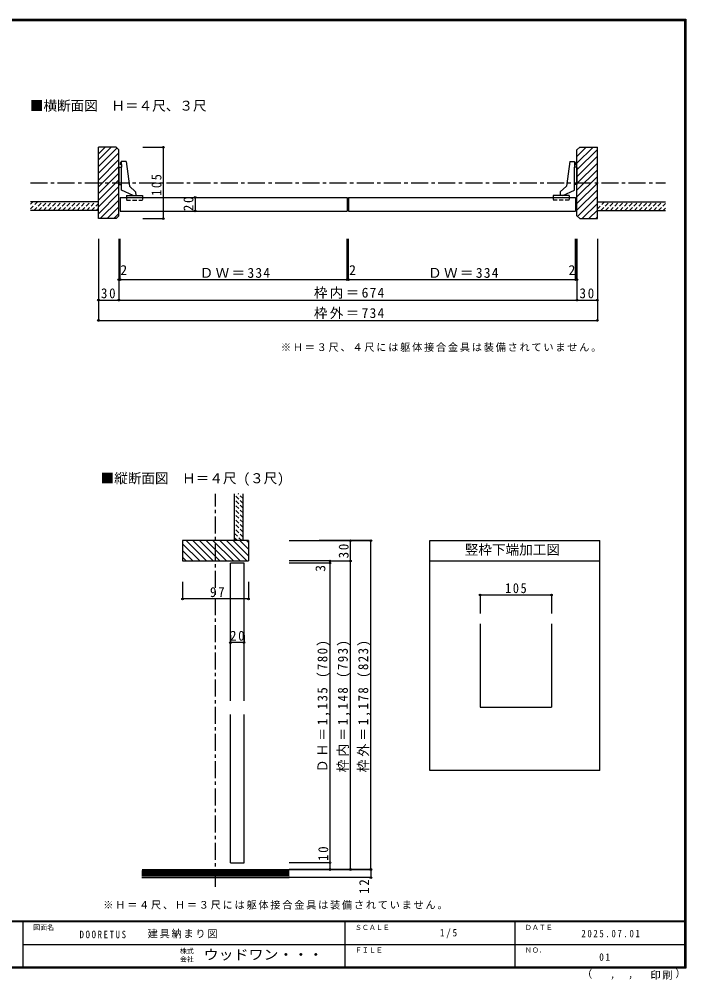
# Model space of a CAD drawing. Units: millimetres at full size, sheet at 1:5. Extents: x -973 to 977, y -718 to 696.
# Drawn here: x -4 to 977, y -718 to 696 of the extents above; entities that cross this region are included whole.
import ezdxf
from ezdxf.enums import TextEntityAlignment as Align

# ---------------------------------------------------------------- set-up
doc = ezdxf.new("R2010")
doc.units = ezdxf.units.MM
doc.header["$LTSCALE"] = 5
doc.header["$PDMODE"] = 32
doc.header["$PDSIZE"] = 2.5
doc.linetypes.add('CHAIN1', pattern=[8, 5, -1, 1, -1])
doc.linetypes.add('DASHED1', pattern=[1.8, 1.2, -0.6])
for name, color, linetype in [('0-1_通り芯', 4, 'CHAIN1'), ('0-3_仕上げ', 2, 'Continuous'), ('0-4_枠', 3, 'Continuous'), ('0-6_扉', 6, 'Continuous'), ('0-7_金物', 7, 'Continuous'), ('0-A_文字', 7, 'Continuous'), ('0-B_寸法', 7, 'Continuous'), ('0-C_ハッチ', 4, 'DASHED1'), ('F-0_補助線', 7, 'Continuous'), ('F-1_枠', 6, 'Continuous'), ('F-A_文字', 7, 'Continuous')]:
    doc.layers.add(name, color=color, linetype=linetype)
doc.styles.add('ＭＳ ゴシック', font='')
doc.styles.get('ＭＳ ゴシック').set_extended_font_data('MS Gothic')

msp = doc.modelspace()

# ---------------------------------------------------------------- linework, layer by layer
at = {"layer": '0-1_通り芯'}
for p, q in [((12.639, 455), (946.639, 455)), ((284.869, -581.082), (284.869, -2.5))]:
    msp.add_line(p, q, dxfattribs=at)
at = {"layer": '0-3_仕上げ'}
for p, q in [((112.639, 427), (12.639, 427)), ((846.639, 427), (946.639, 427)), ((112.639, 414.5), (12.639, 414.5)), ((846.639, 414.5), (946.639, 414.5)), ((312.869, -71.5), (312.869, -2.5)), ((325.369, -71.5), (325.369, -2.5)), ((176.89, -555.5), (393.369, -555.5)), ((176.369, -567.5), (393.369, -567.5))]:
    msp.add_line(p, q, dxfattribs=at)
at = {"layer": '0-3_仕上げ', "color": 7}
for p, q in [((176.369, -557.5), (393.369, -557.5)), ((176.369, -559.5), (393.369, -559.5)), ((393.369, -561.5), (176.369, -561.5)), ((393.369, -563.5), (176.369, -563.5)), ((393.369, -565.5), (176.369, -565.5))]:
    msp.add_line(p, q, dxfattribs=at)
at = {"layer": '0-4_枠'}
for p, q in [((138.639, 507.5), (112.639, 507.5)), ((112.639, 402.5), (112.639, 507.5)), ((138.639, 507.5), (142.639, 503.5)), ((142.639, 406.5), (142.639, 503.5)), ((820.639, 507.5), (816.639, 503.5)), ((816.639, 406.5), (816.639, 503.5)), ((820.639, 507.5), (846.639, 507.5)), ((846.639, 402.5), (846.639, 507.5)), ((138.639, 402.5), (112.639, 402.5)), ((142.639, 406.5), (138.639, 402.5)), ((236.369, -71.5), (236.369, -101.5)), ((333.369, -71.5), (236.369, -71.5)), ((333.369, -71.5), (333.369, -101.5)), ((600.369, -71.5), (850.369, -71.5)), ((600.369, -410.005), (600.369, -71.5)), ((850.369, -410.005), (850.369, -71.5)), ((236.369, -101.5), (333.369, -101.5)), ((600.369, -101.5), (850.369, -101.5)), ((779.054, -194.109), (779.054, -316.474)), ((850.369, -410.005), (600.369, -410.005))]:
    msp.add_line(p, q, dxfattribs=at)
at = {"layer": '0-4_枠', "color": 4}
for p, q in [((674.054, -151.488), (779.054, -151.488)), ((674.054, -151.488), (674.054, -178.621)), ((779.054, -151.488), (779.054, -178.621))]:
    msp.add_line(p, q, dxfattribs=at)
at = {"layer": '0-4_枠'}
for points in [[(816.639, 406.5), (820.639, 402.5), (846.639, 402.5)], [(674.054, -194.109), (674.054, -316.474), (779.054, -316.474)]]:
    msp.add_lwpolyline(points, dxfattribs=at)
at = {"layer": '0-4_枠', "color": 7}
for p in [(674.054, -151.488), (779.054, -151.488)]:
    msp.add_point(p, dxfattribs=at)
at = {"layer": '0-6_扉'}
for p, q in [((144.639, 433.5), (478.639, 433.5)), ((144.639, 433.5), (144.639, 413.5)), ((478.639, 433.5), (478.639, 413.5)), ((480.639, 433.5), (814.639, 433.5)), ((480.639, 433.5), (480.639, 413.5)), ((814.639, 433.5), (814.639, 413.5)), ((144.639, 413.5), (478.639, 413.5)), ((480.639, 413.5), (814.639, 413.5)), ((326.869, -104.5), (306.869, -104.5)), ((306.869, -307.5), (306.869, -104.5)), ((326.869, -307.5), (326.869, -104.5)), ((306.869, -545.5), (306.869, -327.5)), ((326.869, -545.5), (326.869, -327.5)), ((306.869, -545.5), (326.869, -545.5))]:
    msp.add_line(p, q, dxfattribs=at)
at = {"layer": '0-7_金物'}
for p, q in [((144.621, 484.603), (144.406, 481.809)), ((145.833, 481.572), (144.406, 481.809)), ((144.621, 484.603), (146.249, 485.823)), ((153.24, 486.242), (146.24, 486.291)), ((146.24, 486.291), (146.389, 478.241)), ((153.24, 486.242), (158.16, 450.251)), ((806.039, 486.242), (801.119, 450.251)), ((806.039, 486.242), (813.038, 486.291)), ((813.038, 486.291), (812.889, 478.241)), ((814.657, 484.603), (813.03, 485.823)), ((813.445, 481.572), (814.872, 481.809)), ((814.657, 484.603), (814.872, 481.809)), ((142.639, 478.241), (142.639, 452.341)), ((142.639, 478.241), (146.389, 478.241)), ((146.389, 452.341), (146.389, 478.241)), ((816.639, 478.241), (812.889, 478.241)), ((812.889, 452.341), (812.889, 478.241)), ((816.639, 478.241), (816.639, 452.341)), ((146.44, 444.484), (146.389, 452.791)), ((812.838, 444.484), (812.889, 452.791)), ((142.639, 452.341), (146.392, 452.341)), ((163.619, 436.5), (146.44, 444.484)), ((158.16, 450.251), (167.253, 441.562)), ((167.253, 441.562), (167.494, 436.5)), ((792.025, 441.562), (791.784, 436.5)), ((801.119, 450.251), (792.025, 441.562)), ((795.66, 436.5), (812.838, 444.484)), ((816.639, 452.341), (812.886, 452.341)), ((154.032, 436.5), (177.582, 436.5)), ((805.247, 436.5), (781.697, 436.5))]:
    msp.add_line(p, q, dxfattribs=at)
at = {"layer": '0-7_金物', "linetype": 'DASHED1'}
for p, q in [((154.032, 436.5), (154.032, 429.51)), ((154.032, 429.51), (177.582, 429.51)), ((177.582, 436.5), (177.582, 429.51)), ((781.697, 436.5), (781.697, 429.51)), ((805.247, 429.51), (781.697, 429.51)), ((805.247, 436.5), (805.247, 429.51))]:
    msp.add_line(p, q, dxfattribs=at)
at = {"layer": '0-7_金物'}
for points in [[(145.833, 481.572), (145.833, 482.784), (146.301, 483.018)], [(813.445, 481.572), (813.445, 482.784), (812.978, 483.018)]]:
    msp.add_lwpolyline(points, dxfattribs=at)
at = {"layer": '0-B_寸法', "color": 4}
for p, q in [((243.175, 433.5), (255.068, 433.5)), ((255.068, 433.5), (255.068, 413.5)), ((243.175, 413.5), (255.068, 413.5)), ((178.074, 402.5), (208.074, 402.5)), ((112.639, 372.5), (112.639, 252.5)), ((142.639, 372.5), (142.639, 282.5)), ((144.639, 312.5), (144.639, 372.5)), ((478.639, 312.5), (478.639, 372.5)), ((480.639, 312.5), (480.639, 372.5)), ((814.639, 312.5), (814.639, 372.5)), ((816.639, 312.5), (816.639, 372.5)), ((816.639, 372.5), (816.639, 282.5)), ((846.639, 372.5), (846.639, 252.5)), ((816.639, 312.5), (142.639, 312.5)), ((112.639, 282.5), (846.639, 282.5)), ((112.639, 252.5), (846.639, 252.5)), ((393.369, -71.5), (513.369, -71.5)), ((513.369, -71.5), (437.369, -71.5)), ((483.369, -555.5), (483.369, -71.5)), ((513.369, -555.5), (513.369, -71.5)), ((453.369, -101.5), (393.369, -101.5)), ((453.369, -104.5), (393.369, -104.5)), ((453.369, -101.5), (483.369, -101.5)), ((453.369, -101.5), (453.369, -104.5)), ((453.369, -545.5), (453.369, -104.5)), ((236.369, -131.96), (236.369, -157.331)), ((333.369, -131.96), (333.369, -157.331)), ((333.369, -157.331), (236.369, -157.331)), ((306.869, -210.585), (306.869, -221.5)), ((453.369, -545.5), (393.369, -545.5)), ((453.369, -555.5), (453.369, -545.5)), ((393.369, -555.5), (483.369, -555.5)), ((453.369, -555.5), (393.369, -555.5)), ((513.369, -555.5), (393.369, -555.5)), ((453.369, -555.5), (513.369, -555.5)), ((513.369, -555.5), (513.369, -567.5)), ((513.369, -567.5), (393.369, -567.5))]:
    msp.add_line(p, q, dxfattribs=at)
for points in [[(178.074, 507.5), (208.074, 507.5), (208.074, 402.5)], [(326.869, -210.585), (326.869, -221.5), (306.869, -221.5)]]:
    msp.add_lwpolyline(points, dxfattribs=at)
at = {"layer": '0-B_寸法'}
for p in [(208.074, 507.5), (255.068, 433.5), (255.068, 413.5), (208.074, 402.5), (142.639, 312.5), (144.639, 312.5), (478.639, 312.5), (480.639, 312.5), (814.639, 312.5), (816.639, 312.5), (112.639, 282.5), (142.639, 282.5), (816.639, 282.5), (846.639, 282.5), (112.639, 252.5), (846.639, 252.5), (483.369, -71.5), (513.369, -71.5), (513.369, -71.5), (453.369, -101.5), (453.369, -104.5), (483.369, -101.5), (236.369, -157.331), (333.369, -157.331), (306.869, -221.5), (326.869, -221.5), (453.369, -545.5), (453.369, -555.5), (483.369, -555.5), (483.369, -555.5), (513.369, -555.5), (513.369, -567.5)]:
    msp.add_point(p, dxfattribs=at)
at = {"layer": '0-C_ハッチ', "linetype": 'Continuous'}
for p, q in [((112.639, 488.85), (131.289, 507.5)), ((112.639, 497.588), (122.551, 507.5)), ((112.639, 478.951), (139.914, 506.225)), ((112.639, 469.051), (142.639, 499.051)), ((816.639, 493.774), (830.366, 507.5)), ((816.639, 483.874), (840.265, 507.5)), ((816.639, 473.975), (846.639, 503.975)), ((112.639, 459.152), (142.639, 489.152)), ((816.639, 464.075), (846.639, 494.075)), ((816.639, 454.176), (846.639, 484.176)), ((112.639, 449.252), (142.639, 479.252)), ((112.639, 439.353), (142.639, 469.353)), ((816.639, 444.276), (846.639, 474.276)), ((112.639, 429.453), (142.639, 459.453)), ((816.639, 434.377), (846.639, 464.377)), ((816.639, 424.477), (846.639, 454.477)), ((112.639, 419.554), (142.639, 449.554)), ((112.639, 409.654), (142.639, 439.654)), ((816.639, 414.578), (846.639, 444.578)), ((115.385, 402.5), (142.639, 429.755)), ((817.55, 405.589), (846.639, 434.678)), ((824.361, 402.5), (846.639, 424.779)), ((125.284, 402.5), (142.639, 419.855)), ((834.26, 402.5), (846.639, 414.879)), ((135.184, 402.5), (142.639, 409.956)), ((844.16, 402.5), (846.639, 404.98)), ((261.641, -101.5), (236.369, -76.228)), ((271.541, -101.5), (241.541, -71.5)), ((281.44, -101.5), (251.44, -71.5)), ((291.34, -101.5), (261.34, -71.5)), ((301.239, -101.5), (271.239, -71.5)), ((311.139, -101.5), (281.139, -71.5)), ((321.038, -101.5), (291.038, -71.5)), ((330.938, -101.5), (300.938, -71.5)), ((333.369, -94.032), (310.837, -71.5)), ((333.369, -84.133), (320.737, -71.5)), ((333.369, -74.233), (330.636, -71.5)), ((251.742, -101.5), (236.369, -86.128)), ((241.842, -101.5), (236.369, -96.027))]:
    msp.add_line(p, q, dxfattribs=at)
at = {"layer": '0-C_ハッチ'}
for p, q in [((12.639, 423.647), (15.992, 427)), ((12.639, 416.576), (23.063, 427)), ((17.634, 414.5), (30.134, 427)), ((24.705, 414.5), (37.205, 427)), ((31.776, 414.5), (44.276, 427)), ((38.847, 414.5), (51.347, 427)), ((45.918, 414.5), (58.418, 427)), ((52.989, 414.5), (65.489, 427)), ((60.06, 414.5), (72.56, 427)), ((67.131, 414.5), (79.631, 427)), ((74.202, 414.5), (86.702, 427)), ((81.273, 414.5), (93.773, 427)), ((88.344, 414.5), (100.844, 427)), ((95.415, 414.5), (107.915, 427)), ((102.487, 414.5), (112.639, 424.653)), ((846.639, 416.574), (857.066, 427)), ((851.637, 414.5), (864.137, 427)), ((858.708, 414.5), (871.208, 427)), ((865.779, 414.5), (878.279, 427)), ((872.85, 414.5), (885.35, 427)), ((879.921, 414.5), (892.421, 427)), ((886.992, 414.5), (899.492, 427)), ((894.063, 414.5), (906.563, 427)), ((901.134, 414.5), (913.634, 427)), ((908.205, 414.5), (920.705, 427)), ((915.276, 414.5), (927.776, 427)), ((922.347, 414.5), (934.847, 427)), ((929.418, 414.5), (941.918, 427)), ((936.489, 414.5), (946.639, 424.65)), ((109.558, 414.5), (112.639, 417.581)), ((943.56, 414.5), (946.639, 417.579)), ((325.369, -16.698), (312.869, -4.198)), ((325.369, -23.769), (312.869, -11.269)), ((325.369, -9.627), (318.242, -2.5)), ((325.369, -30.84), (312.869, -18.34)), ((325.369, -37.911), (312.869, -25.412)), ((325.369, -44.982), (312.869, -32.483)), ((325.369, -52.054), (312.869, -39.554)), ((325.369, -59.125), (312.869, -46.625)), ((325.369, -66.196), (312.869, -53.696)), ((323.603, -71.5), (312.869, -60.767)), ((316.532, -71.5), (312.869, -67.838))]:
    msp.add_line(p, q, dxfattribs=at)
at = {"layer": 'F-1_枠'}
for p, q in [((-973.347, 695.833), (976.653, 695.833)), ((-973.347, 695), (976.653, 695)), ((-973.347, 694.167), (976.653, 694.167)), ((974.986, 695.833), (974.986, -700.833)), ((975.82, 695.833), (975.82, -700.833)), ((976.653, 695.833), (976.653, -700.833)), ((976.653, -631.667), (-973.347, -631.667)), ((976.653, -632.5), (-973.347, -632.5)), ((1.653, -632.5), (1.653, -699.167)), ((474.986, -632.5), (474.986, -699.167)), ((724.986, -632.5), (724.986, -699.167)), ((1.653, -665.833), (974.986, -665.834)), ((976.653, -699.167), (-973.347, -699.167)), ((976.653, -700), (-973.347, -700)), ((976.653, -700.833), (-973.347, -700.833))]:
    msp.add_line(p, q, dxfattribs=at)

# ---------------------------------------------------------------- texts
at = {"layer": '0-4_枠', "color": 7, "style": 'ＭＳ ゴシック'}
msp.add_text('竪枠下端加工図', height=14.66, dxfattribs=at).set_placement((651.619, -96.5), align=Align.BOTTOM_LEFT)
at = {"layer": '0-4_枠', "color": 7, "insert": (710.864, -148.988), "char_height": 14.66, "attachment_point": 7, "style": 'ＭＳ ゴシック'}
msp.add_mtext('\\T1.27;\\W0.9;105', dxfattribs=at)
at = {"layer": '0-A_文字', "style": 'ＭＳ ゴシック'}
for s, p in [('■横断面図\u3000Ｈ＝４尺、３尺', (11.798, 556.823)), ('■縦断面図\u3000Ｈ＝４尺 (３尺)', (115.833, 8.587))]:
    msp.add_text(s, height=14.66, dxfattribs=at).set_placement(p, align=Align.BOTTOM_LEFT)
at = {"layer": '0-B_寸法', "style": 'ＭＳ ゴシック'}
for p in [(144.926, 315), (481.501, 315), (804.198, 315)]:
    msp.add_text('2', height=14.66, dxfattribs=at).set_placement(p, align=Align.BOTTOM_LEFT)
msp.add_text('3', height=14.66, rotation=90, dxfattribs=at).set_placement((450.869, -117.357), align=Align.BOTTOM_LEFT)
at = {"layer": '0-B_寸法', "char_height": 14.66, "attachment_point": 7, "rotation": 90, "style": 'ＭＳ ゴシック'}
for s, insert in [('\\T1.27;\\W0.9;105', (205.574, 436)), ('\\T1.27;\\W0.95;20', (252.568, 413.375)), ('\\T1.27;\\W0.95;30', (480.869, -97.587)), ('\\T1.22;\\W0.95;ＤＨ＝1,135\\~(780)', (453.369, -412.5)), ('\\T1.22;\\W0.95;枠内＝1,148\\~(793)', (483.369, -412.5)), ('\\T1.22;\\W0.95;枠外＝1,178\\~(823)', (513.369, -412.5)), ('\\T1.27;\\W0.95;10', (450.869, -542.988)), ('\\T1.27;\\W0.95;12', (510.869, -591.359))]:
    msp.add_mtext(s, dxfattribs=dict(at, insert=insert))
at = {"layer": '0-B_寸法', "attachment_point": 7, "style": 'ＭＳ ゴシック'}
for s, insert, char_height in [('\\T1.17;ＤＷ＝334', (261.639, 315), 14.66), ('\\T1.17;ＤＷ＝334', (597.639, 315), 14.66), ('\\T1.27;\\W0.95;30', (116.389, 285), 14.66), ('\\T1.17;枠内＝674', (429.639, 284.5), 14.66), ('\\T1.27;\\W0.95;30', (820.389, 285), 14.66), ('\\T1.17;枠外＝734', (429.639, 254.5), 14.66), ('\\T1.17;※Ｈ＝３尺、４尺には躯体接合金具は装備されていません。', (380.995, 206.25), 11), ('\\T1.27;\\W0.95;97', (276.744, -154.831), 14.66), ('\\T1.27;\\W0.95;20', (306.244, -219), 14.66), ('\\T1.17;※Ｈ＝４尺、Ｈ＝３尺には躯体接合金具は装備されていません。', (119.791, -614.484), 11)]:
    msp.add_mtext(s, dxfattribs=dict(at, insert=insert, char_height=char_height))
at = {"layer": 'F-0_補助線', "char_height": 11, "attachment_point": 7, "style": 'ＭＳ ゴシック'}
for s, insert in [('\\T1.39;\\W0.85;DOORETUS', (84.986, -656.798)), ('\\T1.17;建具納まり図', (185.035, -656.798))]:
    msp.add_mtext(s, dxfattribs=dict(at, insert=insert))
at = {"layer": 'F-A_文字', "style": 'ＭＳ ゴシック'}
for s, height, p in [('図面名', 7.331, (16.653, -646.667)), ('ＳＣＡＬＥ', 7.331, (489.986, -646.667)), ('ＤＡＴＥ', 7.331, (739.986, -646.667)), ('株式', 7.331, (232.486, -681.5)), ('ＦＩＬＥ', 7.331, (489.986, -680)), ('ＮＯ．', 7.331, (739.986, -680.001)), ('会社', 7.331, (232.486, -693.5)), ('（', 11, (823.992, -718.052)), ('）', 11, (961.387, -717.355)), (',', 11, (865.199, -718.052)), (',', 11, (891.686, -717.588))]:
    msp.add_text(s, height=height, dxfattribs=at).set_placement(p, align=Align.BOTTOM_LEFT)
at = {"layer": 'F-A_文字', "style": 'ＭＳ ゴシック', "width": 1.1}
msp.add_text('ウッドワン・・・', height=14.66, dxfattribs=at).set_placement((267.486, -692.5), align=Align.BOTTOM_LEFT)
at = {"layer": 'F-A_文字', "char_height": 11, "attachment_point": 7, "style": 'ＭＳ ゴシック'}
for s, insert in [('\\T1.38;\\W0.9;1/5', (614.986, -656.667)), ('\\T1.39;\\W0.85;2025.07.01', (823.111, -655.417)), ('\\T1.36;\\W0.9;01', (849.361, -690.001)), ('\\T1.17;印刷', (924.678, -717.82))]:
    msp.add_mtext(s, dxfattribs=dict(at, insert=insert))

doc.saveas('drawing.dxf')
